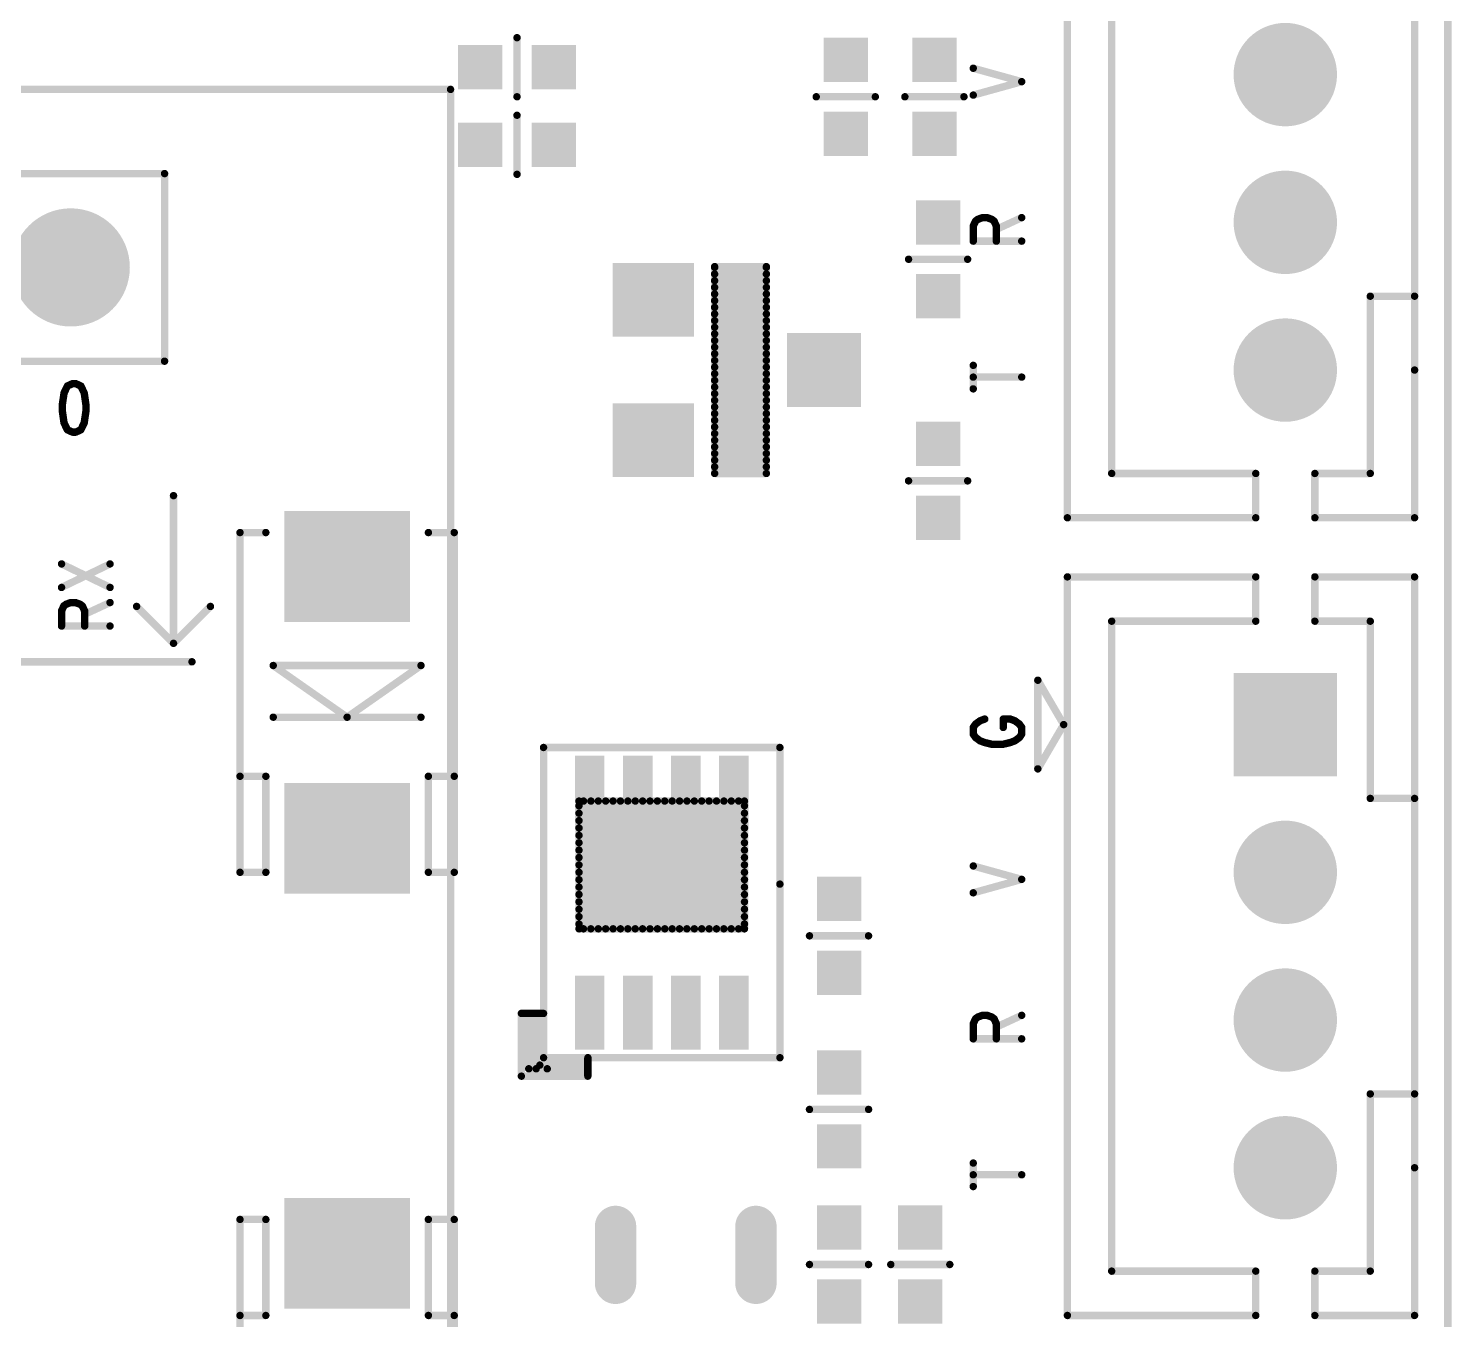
# Model space of a CAD drawing. Extents: x 97 to 206, y 100 to 175.
# Drawn here: x 185.79 to 205.05, y 145.84 to 163.33 of the extents above; entities that cross this region are included whole.
import ezdxf

# ---------------------------------------------------------------- set-up
doc = ezdxf.new("R2010")
doc.units = 0
doc.layers.get('0').update_dxf_attribs({"linetype": 'CONTINUOUS'})
doc.layers.add('MASK-TOP_PHO', color=10, linetype='CONTINUOUS')
doc.layers.add('SILK-TOP_PHO', color=9, linetype='CONTINUOUS')

# ---------------------------------------------------------------- blocks, each defined once
blk = doc.blocks.new('ROUND_1')
at = {"const_width": 0.050038}
blk.add_lwpolyline([(-0.025018, 0, 1), (0.025018, 0, 1)], format="xyb", close=True, dxfattribs=at)
blk = doc.blocks.new('ROUND_232')
at = {"const_width": 0.050038}
blk.add_lwpolyline([(-0.025018, 0, 1), (0.025018, 0, 1)], format="xyb", close=True, dxfattribs=at)
blk = doc.blocks.new('SQUARE_33')
blk.add_solid([(0.499998, 0.499998), (0.499998, -0.499998), (-0.499998, 0.499998), (-0.499998, -0.499998)])
blk = doc.blocks.new('ROUND_171')
at = {"const_width": 0.799972}
blk.add_lwpolyline([(-0.399986, 0, 1), (0.399986, 0, 1)], format="xyb", close=True, dxfattribs=at)
blk = doc.blocks.new('SQUARE_181')
blk.add_solid([(0.700024, 0.700024), (0.700024, -0.700024), (-0.700024, 0.700024), (-0.700024, -0.700024)])
blk = doc.blocks.new('ROUND_182')
at = {"const_width": 0.700024}
blk.add_lwpolyline([(-0.350012, 0, 1), (0.350012, 0, 1)], format="xyb", close=True, dxfattribs=at)
blk = doc.blocks.new('SQUARE_191')
blk.add_solid([(0.299974, 0.299974), (0.299974, -0.299974), (-0.299974, 0.299974), (-0.299974, -0.299974)])
blk = doc.blocks.new('SQUARE_173')
blk.add_solid([(0.200024, 0.200024), (0.200024, -0.200024), (-0.200024, 0.200024), (-0.200024, -0.200024)])
blk = doc.blocks.new('SQUARE_176')
blk.add_solid([(0.750062, 0.750062), (0.750062, -0.750062), (-0.750062, 0.750062), (-0.750062, -0.750062)])
blk = doc.blocks.new('ROUND_186')
at = {"const_width": 0.280034}
blk.add_lwpolyline([(-0.140018, 0, 1), (0.140018, 0, 1)], format="xyb", close=True, dxfattribs=at)

msp = doc.modelspace()

# ---------------------------------------------------------------- linework, layer by layer
at = {"layer": 'MASK-TOP_PHO'}
for points, const_width in [([(205.000098, 172.999908), (205.000098, 102.00005)], 0.100076), ([(194.295014, 159.649922), (194.194938, 159.649922)], 0.999996), ([(194.295014, 157.750002), (194.194938, 157.750002)], 0.999996), ([(189.999874, 156.040074), (190.200026, 156.040074)], 1.500124), ([(193.383916, 152.679908), (193.383916, 153.279856)], 0.400048), ([(194.033902, 152.679908), (194.033902, 153.279856)], 0.400048), ([(194.683888, 152.679908), (194.683888, 153.279856)], 0.400048), ([(195.333874, 152.679908), (195.333874, 153.279856)], 0.400048), ([(189.999874, 152.360122), (190.200026, 152.360122)], 1.500124), ([(193.238882, 152.86482), (193.238882, 151.134826)], 0.100076), ([(195.478908, 152.86482), (193.238882, 152.86482)], 0.100076), ([(193.238882, 152.80005), (195.478908, 152.80005)], 0.100076), ([(193.300096, 151.134826), (193.300096, 152.86482)], 0.100076), ([(193.399918, 151.134826), (193.399918, 152.86482)], 0.100076), ([(193.499994, 151.134826), (193.499994, 152.86482)], 0.100076), ([(193.60007, 151.134826), (193.60007, 152.86482)], 0.100076), ([(193.699892, 151.134826), (193.699892, 152.86482)], 0.100076), ([(193.799968, 151.134826), (193.799968, 152.86482)], 0.100076), ([(193.900044, 151.134826), (193.900044, 152.86482)], 0.100076), ([(194.00012, 151.134826), (194.00012, 152.86482)], 0.100076), ([(194.099942, 151.134826), (194.099942, 152.86482)], 0.100076), ([(194.200018, 151.134826), (194.200018, 152.86482)], 0.100076), ([(194.300094, 151.134826), (194.300094, 152.86482)], 0.100076), ([(194.399916, 151.134826), (194.399916, 152.86482)], 0.100076), ([(194.499992, 151.134826), (194.499992, 152.86482)], 0.100076), ([(194.600068, 151.134826), (194.600068, 152.86482)], 0.100076), ([(194.69989, 151.134826), (194.69989, 152.86482)], 0.100076), ([(194.799966, 151.134826), (194.799966, 152.86482)], 0.100076), ([(194.900042, 151.134826), (194.900042, 152.86482)], 0.100076), ([(195.000118, 151.134826), (195.000118, 152.86482)], 0.100076), ([(195.09994, 151.134826), (195.09994, 152.86482)], 0.100076), ([(195.200016, 151.134826), (195.200016, 152.86482)], 0.100076), ([(195.300092, 151.134826), (195.300092, 152.86482)], 0.100076), ([(195.399914, 151.134826), (195.399914, 152.86482)], 0.100076), ([(195.478908, 151.134826), (195.478908, 152.86482)], 0.100076), ([(193.238882, 152.699974), (195.478908, 152.699974)], 0.100076), ([(193.238882, 152.599898), (195.478908, 152.599898)], 0.100076), ([(193.238882, 152.500076), (195.478908, 152.500076)], 0.100076), ([(193.238882, 152.4), (195.478908, 152.4)], 0.100076), ([(193.238882, 152.299924), (195.478908, 152.299924)], 0.100076), ([(193.238882, 152.200102), (195.478908, 152.200102)], 0.100076), ([(193.238882, 152.100026), (195.478908, 152.100026)], 0.100076), ([(193.238882, 151.99995), (195.478908, 151.99995)], 0.100076), ([(193.238882, 151.899874), (195.478908, 151.899874)], 0.100076), ([(193.238882, 151.800052), (195.478908, 151.800052)], 0.100076), ([(193.238882, 151.699976), (195.478908, 151.699976)], 0.100076), ([(193.238882, 151.5999), (195.478908, 151.5999)], 0.100076), ([(193.238882, 151.500078), (195.478908, 151.500078)], 0.100076), ([(193.238882, 151.400002), (195.478908, 151.400002)], 0.100076), ([(193.238882, 151.299926), (195.478908, 151.299926)], 0.100076), ([(193.238882, 151.200104), (195.478908, 151.200104)], 0.100076), ([(193.238882, 151.134826), (195.478908, 151.134826)], 0.100076), ([(193.383916, 149.69998), (193.383916, 150.299928)], 0.400048), ([(194.033902, 149.69998), (194.033902, 150.299928)], 0.400048), ([(194.683888, 149.69998), (194.683888, 150.299928)], 0.400048), ([(195.333874, 149.69998), (195.333874, 150.299928)], 0.400048), ([(190.200026, 146.740118), (189.999874, 146.740118)], 1.500124), ([(193.733674, 146.335496), (193.733674, 147.105624)], 0.56007), ([(195.633848, 146.335496), (195.633848, 147.105624)], 0.56007)]:
    msp.add_lwpolyline(points, dxfattribs=dict(at, const_width=const_width))
at = {"layer": 'SILK-TOP_PHO', "const_width": 0.100076}
for points in [[(205.000098, 172.999908), (205.000098, 102.00005)], [(199.849994, 156.699966), (199.849994, 166.699946)], [(204.55001, 158.699962), (204.55001, 166.699946)], [(200.449942, 166.099998), (200.449942, 157.299914)], [(192.39992, 163.20008), (192.39992, 162.39998)], [(198.575676, 162.786314), (199.231758, 162.60445)], [(198.575676, 162.422586), (199.231758, 162.60445)], [(140.24991, 162.500056), (191.499998, 162.500056)], [(191.499998, 162.500056), (191.499998, 114.249962)], [(196.44995, 162.39998), (197.25005, 162.39998)], [(198.449946, 162.39998), (197.6501, 162.39998)], [(192.39992, 162.150044), (192.39992, 161.349944)], [(171.118784, 161.35985), (187.628784, 161.35985)], [(187.628784, 161.35985), (187.628784, 158.81985)], [(198.575676, 160.64992), (198.606918, 160.718246)], [(198.575676, 160.44545), (198.575676, 160.64992)], [(198.606918, 160.718246), (198.63816, 160.740852)], [(198.63816, 160.740852), (198.700644, 160.763712)], [(198.700644, 160.763712), (198.763128, 160.763712)], [(198.763128, 160.763712), (198.825612, 160.740852)], [(198.825612, 160.740852), (198.856854, 160.718246)], [(198.856854, 160.718246), (198.888096, 160.64992)], [(198.888096, 160.604454), (199.231758, 160.763712)], [(198.888096, 160.64992), (198.888096, 160.44545)], [(198.575676, 160.44545), (199.231758, 160.44545)], [(195.075048, 157.299914), (195.075048, 160.10001)], [(195.075048, 160.10001), (195.775072, 160.10001)], [(195.075048, 160.089596), (195.775072, 160.089596)], [(195.775072, 160.10001), (195.775072, 157.299914)], [(197.699884, 160.200086), (198.499984, 160.200086)], [(195.075048, 159.99968), (195.775072, 159.99968)], [(195.075048, 159.909764), (195.775072, 159.909764)], [(195.075048, 159.819594), (195.775072, 159.819594)], [(195.075048, 159.729678), (195.775072, 159.729678)], [(204.55001, 159.69996), (203.950062, 159.69996)], [(203.950062, 159.69996), (203.950062, 157.299914)], [(195.075048, 159.639762), (195.775072, 159.639762)], [(195.075048, 159.549592), (195.775072, 159.549592)], [(195.075048, 159.459676), (195.775072, 159.459676)], [(195.075048, 159.36976), (195.775072, 159.36976)], [(195.075048, 159.27959), (195.775072, 159.27959)], [(195.075048, 159.189674), (195.775072, 159.189674)], [(195.075048, 159.099758), (195.775072, 159.099758)], [(195.075048, 159.009588), (195.775072, 159.009588)], [(195.075048, 158.919672), (195.775072, 158.919672)], [(187.628784, 158.81985), (167.308784, 158.81985)], [(195.075048, 158.829756), (195.775072, 158.829756)], [(195.075048, 158.739586), (195.775072, 158.739586)], [(198.575676, 158.445454), (198.575676, 158.763716)], [(204.55001, 156.699966), (204.55001, 158.699962)], [(186.381898, 158.515558), (186.313572, 158.484316)], [(186.427364, 158.515558), (186.381898, 158.515558)], [(186.495436, 158.484316), (186.427364, 158.515558)], [(195.075048, 158.64967), (195.775072, 158.64967)], [(195.075048, 158.559754), (195.775072, 158.559754)], [(198.575676, 158.604458), (199.231758, 158.604458)], [(186.268106, 158.39059), (186.2455, 158.23438)], [(186.313572, 158.484316), (186.268106, 158.39059)], [(186.540902, 158.39059), (186.495436, 158.484316)], [(186.563762, 158.23438), (186.540902, 158.39059)], [(195.075048, 158.469584), (195.775072, 158.469584)], [(195.075048, 158.379668), (195.775072, 158.379668)], [(186.2455, 158.23438), (186.2455, 158.140654)], [(186.2455, 158.140654), (186.268106, 157.984444)], [(186.540902, 157.984444), (186.563762, 158.140654)], [(186.563762, 158.140654), (186.563762, 158.23438)], [(195.075048, 158.289752), (195.775072, 158.289752)], [(195.075048, 158.199582), (195.775072, 158.199582)], [(195.075048, 158.109666), (195.775072, 158.109666)], [(186.268106, 157.984444), (186.313572, 157.890718)], [(186.495436, 157.890718), (186.540902, 157.984444)], [(195.075048, 158.01975), (195.775072, 158.01975)], [(195.075048, 157.92958), (195.775072, 157.92958)], [(186.313572, 157.890718), (186.381898, 157.859476)], [(186.381898, 157.859476), (186.427364, 157.859476)], [(186.427364, 157.859476), (186.495436, 157.890718)], [(195.075048, 157.839664), (195.775072, 157.839664)], [(195.075048, 157.749748), (195.775072, 157.749748)], [(195.075048, 157.659578), (195.775072, 157.659578)], [(195.075048, 157.569662), (195.775072, 157.569662)], [(195.075048, 157.479746), (195.775072, 157.479746)], [(195.075048, 157.389576), (195.775072, 157.389576)], [(195.775072, 157.299914), (195.075048, 157.299914)], [(198.499984, 157.200092), (197.699884, 157.200092)], [(200.449942, 157.299914), (202.3999, 157.299914)], [(202.3999, 157.299914), (202.3999, 156.699966)], [(203.950062, 157.299914), (203.2, 157.299914)], [(203.2, 157.299914), (203.2, 156.699966)], [(187.749942, 156.99994), (187.749942, 154.999944)], [(202.3999, 156.699966), (199.849994, 156.699966)], [(203.2, 156.699966), (204.55001, 156.699966)], [(188.650118, 151.899874), (188.650118, 156.500068)], [(188.650118, 156.500068), (188.999876, 156.500068)], [(191.550036, 156.500068), (191.200024, 156.500068)], [(191.550036, 151.899874), (191.550036, 156.500068)], [(186.234324, 155.756864), (186.89066, 156.075126)], [(186.234324, 156.075126), (186.89066, 155.756864)], [(199.849994, 145.899886), (199.849994, 155.90012)], [(199.849994, 155.90012), (202.3999, 155.90012)], [(202.3999, 155.90012), (202.3999, 155.299918)], [(204.55001, 155.90012), (203.2, 155.90012)], [(203.2, 155.90012), (203.2, 155.299918)], [(204.55001, 147.899882), (204.55001, 155.90012)], [(186.234324, 155.438602), (186.265566, 155.506928)], [(186.234324, 155.234132), (186.234324, 155.438602)], [(186.265566, 155.506928), (186.296808, 155.529534)], [(186.296808, 155.529534), (186.359292, 155.552394)], [(186.359292, 155.552394), (186.421776, 155.552394)], [(186.421776, 155.552394), (186.48426, 155.529534)], [(186.48426, 155.529534), (186.515502, 155.506928)], [(186.515502, 155.506928), (186.546998, 155.438602)], [(186.546998, 155.393136), (186.89066, 155.552394)], [(186.546998, 155.438602), (186.546998, 155.234132)], [(187.749942, 154.999944), (187.25007, 155.50007)], [(188.250068, 155.50007), (187.749942, 154.999944)], [(186.234324, 155.234132), (186.89066, 155.234132)], [(202.3999, 155.299918), (200.449942, 155.299918)], [(200.449942, 155.299918), (200.449942, 146.500088)], [(203.2, 155.299918), (203.950062, 155.299918)], [(203.950062, 155.299918), (203.950062, 152.900126)], [(170.250104, 154.750008), (187.999878, 154.750008)], [(191.099948, 154.69997), (189.099952, 154.69997)], [(189.099952, 154.69997), (190.09995, 153.999946)], [(190.09995, 153.999946), (191.099948, 154.69997)], [(199.799956, 153.900124), (199.449944, 154.500072)], [(199.449944, 154.500072), (199.449944, 153.299922)], [(191.099948, 153.999946), (189.099952, 153.999946)], [(198.606918, 153.906728), (198.575676, 153.861262)], [(198.669402, 153.952194), (198.606918, 153.906728)], [(198.731886, 153.975054), (198.669402, 153.952194)], [(199.075548, 153.975054), (198.981822, 153.975054)], [(198.981822, 153.861262), (198.981822, 153.975054)], [(199.138032, 153.952194), (199.075548, 153.975054)], [(199.200516, 153.906728), (199.138032, 153.952194)], [(199.231758, 153.861262), (199.200516, 153.906728)], [(199.449944, 153.299922), (199.799956, 153.900124)], [(198.575676, 153.861262), (198.575676, 153.77033)], [(198.575676, 153.77033), (198.606918, 153.724864)], [(198.606918, 153.724864), (198.669402, 153.679398)], [(198.669402, 153.679398), (198.731886, 153.656792)], [(199.075548, 153.656792), (199.138032, 153.679398)], [(199.138032, 153.679398), (199.200516, 153.724864)], [(199.200516, 153.724864), (199.231758, 153.77033)], [(199.231758, 153.77033), (199.231758, 153.861262)], [(192.758822, 149.389846), (192.758822, 153.58999)], [(192.758822, 153.58999), (195.958714, 153.58999)], [(195.958714, 153.58999), (195.958714, 151.739854)], [(198.731886, 153.656792), (198.825612, 153.633932)], [(198.825612, 153.633932), (198.981822, 153.633932)], [(198.981822, 153.633932), (199.075548, 153.656792)], [(188.999876, 153.2001), (188.650118, 153.2001)], [(188.999876, 151.899874), (188.999876, 153.2001)], [(191.550036, 153.2001), (191.200024, 153.2001)], [(191.200024, 153.2001), (191.200024, 151.899874)], [(203.950062, 152.900126), (204.55001, 152.900126)], [(198.575676, 151.98598), (199.231758, 151.804116)], [(188.999876, 151.899874), (188.650118, 151.899874)], [(191.200024, 151.899874), (191.550036, 151.899874)], [(198.575676, 151.622252), (199.231758, 151.804116)], [(195.958714, 151.739854), (195.958714, 149.389846)], [(197.158864, 151.03983), (196.358764, 151.03983)], [(192.558924, 149.989794), (192.458848, 149.989794)], [(192.458848, 149.989794), (192.458848, 149.13991)], [(192.708784, 149.989794), (192.558924, 149.989794)], [(192.558924, 149.989794), (192.558924, 149.239986)], [(192.758822, 149.989794), (192.658746, 149.989794)], [(192.658746, 149.989794), (192.658746, 149.239986)], [(198.575676, 149.84984), (198.606918, 149.918166)], [(198.575676, 149.64537), (198.575676, 149.84984)], [(198.606918, 149.918166), (198.63816, 149.940772)], [(198.63816, 149.940772), (198.700644, 149.963632)], [(198.700644, 149.963632), (198.763128, 149.963632)], [(198.763128, 149.963632), (198.825612, 149.940772)], [(198.825612, 149.940772), (198.856854, 149.918166)], [(198.856854, 149.918166), (198.888096, 149.84984)], [(198.888096, 149.804628), (199.231758, 149.963632)], [(198.888096, 149.84984), (198.888096, 149.64537)], [(198.575676, 149.64537), (199.231758, 149.64537)], [(193.35877, 149.28977), (192.708784, 149.28977)], [(195.958714, 149.389846), (192.758822, 149.389846)], [(193.35877, 149.239986), (193.35877, 149.389846)], [(193.35877, 149.13991), (193.35877, 149.339808)], [(192.458848, 149.13991), (193.35877, 149.13991)], [(192.558924, 149.239986), (192.80886, 149.239986)], [(192.658746, 149.239986), (193.35877, 149.239986)], [(204.55001, 148.89988), (203.950062, 148.89988)], [(203.950062, 148.89988), (203.950062, 146.500088)], [(197.158864, 148.689822), (196.358764, 148.689822)], [(198.575676, 147.645374), (198.575676, 147.963636)], [(204.55001, 145.899886), (204.55001, 147.899882)], [(198.575676, 147.804632), (199.231758, 147.804632)], [(188.999876, 147.200112), (188.650118, 147.200112)], [(188.650118, 147.200112), (188.650118, 142.599918)], [(188.999876, 145.899886), (188.999876, 147.200112)], [(191.200024, 147.200112), (191.200024, 145.899886)], [(191.200024, 147.200112), (191.550036, 147.200112)], [(191.550036, 147.200112), (191.550036, 142.599918)], [(196.358764, 146.590004), (197.158864, 146.590004)], [(197.458838, 146.590004), (198.258684, 146.590004)], [(200.449942, 146.500088), (202.3999, 146.500088)], [(202.3999, 146.500088), (202.3999, 145.899886)], [(203.950062, 146.500088), (203.2, 146.500088)], [(203.2, 146.500088), (203.2, 145.899886)], [(188.650118, 145.899886), (188.999876, 145.899886)], [(191.200024, 145.899886), (191.550036, 145.899886)], [(202.3999, 145.899886), (199.849994, 145.899886)], [(203.2, 145.899886), (204.55001, 145.899886)]]:
    msp.add_lwpolyline(points, dxfattribs=at)

# ---------------------------------------------------------------- block references
at = {"layer": 'MASK-TOP_PHO'}
for name, p in [('ROUND_182', (202.79995, 162.699954)), ('SQUARE_191', (196.85, 162.900106)), ('SQUARE_191', (198.049896, 162.900106)), ('SQUARE_191', (191.900048, 162.80003)), ('SQUARE_191', (192.900046, 162.80003)), ('SQUARE_191', (191.900048, 161.749994)), ('SQUARE_191', (192.900046, 161.749994)), ('SQUARE_191', (196.85, 161.900108)), ('SQUARE_191', (198.049896, 161.900108)), ('ROUND_182', (202.79995, 160.699958)), ('ROUND_171', (186.358784, 160.08985)), ('SQUARE_191', (198.099934, 160.699958)), ('SQUARE_33', (194.194938, 159.649922)), ('SQUARE_33', (194.295014, 159.649922)), ('SQUARE_191', (198.099934, 159.69996)), ('ROUND_182', (202.79995, 158.699962)), ('SQUARE_33', (196.555106, 158.699962)), ('SQUARE_33', (194.194938, 157.750002)), ('SQUARE_33', (194.295014, 157.750002)), ('SQUARE_191', (198.099934, 157.699964)), ('SQUARE_191', (198.099934, 156.699966)), ('SQUARE_176', (189.999874, 156.040074)), ('SQUARE_176', (190.200026, 156.040074)), ('SQUARE_181', (202.79995, 153.900124)), ('SQUARE_173', (193.383916, 153.279856)), ('SQUARE_173', (194.033902, 153.279856)), ('SQUARE_173', (194.683888, 153.279856)), ('SQUARE_173', (195.333874, 153.279856)), ('SQUARE_176', (189.999874, 152.360122)), ('SQUARE_176', (190.200026, 152.360122)), ('SQUARE_173', (193.383916, 152.679908)), ('ROUND_1', (193.238882, 152.86482)), ('ROUND_1', (193.238882, 152.86482)), ('ROUND_1', (193.238882, 152.80005)), ('ROUND_1', (193.300096, 152.86482)), ('ROUND_1', (193.399918, 152.86482)), ('ROUND_1', (193.499994, 152.86482)), ('ROUND_1', (193.60007, 152.86482)), ('ROUND_1', (193.699892, 152.86482)), ('ROUND_1', (193.799968, 152.86482)), ('SQUARE_173', (194.033902, 152.679908)), ('ROUND_1', (193.900044, 152.86482)), ('ROUND_1', (194.00012, 152.86482)), ('ROUND_1', (194.099942, 152.86482)), ('ROUND_1', (194.200018, 152.86482)), ('ROUND_1', (194.300094, 152.86482)), ('ROUND_1', (194.399916, 152.86482)), ('ROUND_1', (194.499992, 152.86482)), ('SQUARE_173', (194.683888, 152.679908)), ('ROUND_1', (194.600068, 152.86482)), ('ROUND_1', (194.69989, 152.86482)), ('ROUND_1', (194.799966, 152.86482)), ('ROUND_1', (194.900042, 152.86482)), ('ROUND_1', (195.000118, 152.86482)), ('ROUND_1', (195.09994, 152.86482)), ('SQUARE_173', (195.333874, 152.679908)), ('ROUND_1', (195.200016, 152.86482)), ('ROUND_1', (195.300092, 152.86482)), ('ROUND_1', (195.399914, 152.86482)), ('ROUND_1', (195.478908, 152.86482)), ('ROUND_1', (195.478908, 152.80005)), ('ROUND_1', (193.238882, 152.699974)), ('ROUND_1', (193.238882, 152.599898)), ('ROUND_1', (195.478908, 152.699974)), ('ROUND_1', (195.478908, 152.599898)), ('ROUND_182', (202.79995, 151.899874)), ('ROUND_1', (193.238882, 152.500076)), ('ROUND_1', (193.238882, 152.4)), ('ROUND_1', (195.478908, 152.500076)), ('ROUND_1', (195.478908, 152.4)), ('ROUND_1', (193.238882, 152.299924)), ('ROUND_1', (193.238882, 152.200102)), ('ROUND_1', (195.478908, 152.299924)), ('ROUND_1', (195.478908, 152.200102)), ('ROUND_1', (193.238882, 152.100026)), ('ROUND_1', (193.238882, 151.99995)), ('ROUND_1', (195.478908, 152.100026)), ('ROUND_1', (195.478908, 151.99995)), ('ROUND_1', (193.238882, 151.899874)), ('ROUND_1', (193.238882, 151.800052)), ('ROUND_1', (195.478908, 151.899874)), ('ROUND_1', (195.478908, 151.800052)), ('SQUARE_191', (196.758814, 151.539956)), ('ROUND_1', (193.238882, 151.699976)), ('ROUND_1', (193.238882, 151.5999)), ('ROUND_1', (195.478908, 151.699976)), ('ROUND_1', (195.478908, 151.5999)), ('ROUND_1', (193.238882, 151.500078)), ('ROUND_1', (193.238882, 151.400002)), ('ROUND_1', (195.478908, 151.500078)), ('ROUND_1', (195.478908, 151.400002)), ('ROUND_1', (193.238882, 151.299926)), ('ROUND_1', (193.238882, 151.200104)), ('ROUND_1', (195.478908, 151.299926)), ('ROUND_1', (195.478908, 151.200104)), ('ROUND_1', (193.238882, 151.134826)), ('ROUND_1', (193.300096, 151.134826)), ('ROUND_1', (193.399918, 151.134826)), ('ROUND_1', (193.499994, 151.134826)), ('ROUND_1', (193.60007, 151.134826)), ('ROUND_1', (193.699892, 151.134826)), ('ROUND_1', (193.799968, 151.134826)), ('ROUND_1', (193.900044, 151.134826)), ('ROUND_1', (194.00012, 151.134826)), ('ROUND_1', (194.099942, 151.134826)), ('ROUND_1', (194.200018, 151.134826)), ('ROUND_1', (194.300094, 151.134826)), ('ROUND_1', (194.399916, 151.134826)), ('ROUND_1', (194.499992, 151.134826)), ('ROUND_1', (194.600068, 151.134826)), ('ROUND_1', (194.69989, 151.134826)), ('ROUND_1', (194.799966, 151.134826)), ('ROUND_1', (194.900042, 151.134826)), ('ROUND_1', (195.000118, 151.134826)), ('ROUND_1', (195.09994, 151.134826)), ('ROUND_1', (195.200016, 151.134826)), ('ROUND_1', (195.300092, 151.134826)), ('ROUND_1', (195.399914, 151.134826)), ('ROUND_1', (195.478908, 151.134826)), ('SQUARE_191', (196.758814, 150.539958)), ('SQUARE_173', (193.383916, 150.299928)), ('SQUARE_173', (194.033902, 150.299928)), ('SQUARE_173', (194.683888, 150.299928)), ('SQUARE_173', (195.333874, 150.299928)), ('ROUND_182', (202.79995, 149.899878)), ('SQUARE_173', (193.383916, 149.69998)), ('SQUARE_173', (194.033902, 149.69998)), ('SQUARE_173', (194.683888, 149.69998)), ('SQUARE_173', (195.333874, 149.69998)), ('SQUARE_191', (196.758814, 149.189948)), ('ROUND_182', (202.79995, 147.899882)), ('SQUARE_191', (196.758814, 148.18995)), ('SQUARE_176', (189.999874, 146.740118)), ('SQUARE_176', (190.200026, 146.740118)), ('ROUND_186', (193.733674, 147.105624)), ('ROUND_186', (195.633848, 147.105624)), ('SQUARE_191', (196.758814, 147.089876)), ('SQUARE_191', (197.858888, 147.089876)), ('ROUND_186', (193.733674, 146.335496)), ('ROUND_186', (195.633848, 146.335496)), ('SQUARE_191', (196.758814, 146.089878)), ('SQUARE_191', (197.858888, 146.089878))]:
    msp.add_blockref(name, p, dxfattribs=at)
at = {"layer": 'SILK-TOP_PHO'}
for name, p in [('ROUND_1', (192.39992, 163.20008)), ('ROUND_232', (198.575676, 162.786314)), ('ROUND_232', (199.231758, 162.60445)), ('ROUND_232', (199.231758, 162.60445)), ('ROUND_1', (191.499998, 162.500056)), ('ROUND_1', (192.39992, 162.39998)), ('ROUND_1', (196.44995, 162.39998)), ('ROUND_1', (197.25005, 162.39998)), ('ROUND_1', (197.6501, 162.39998)), ('ROUND_1', (198.449946, 162.39998)), ('ROUND_232', (198.575676, 162.422586)), ('ROUND_1', (192.39992, 162.150044)), ('ROUND_1', (187.628784, 161.35985)), ('ROUND_1', (192.39992, 161.349944)), ('ROUND_232', (198.575676, 160.64992)), ('ROUND_232', (198.606918, 160.718246)), ('ROUND_232', (198.63816, 160.740852)), ('ROUND_232', (198.700644, 160.763712)), ('ROUND_232', (198.763128, 160.763712)), ('ROUND_232', (198.825612, 160.740852)), ('ROUND_232', (198.856854, 160.718246)), ('ROUND_232', (198.888096, 160.64992)), ('ROUND_232', (199.231758, 160.763712)), ('ROUND_232', (198.575676, 160.44545)), ('ROUND_232', (198.575676, 160.44545)), ('ROUND_232', (198.888096, 160.604454)), ('ROUND_232', (198.888096, 160.44545)), ('ROUND_232', (199.231758, 160.44545)), ('ROUND_1', (195.075048, 160.10001)), ('ROUND_1', (195.075048, 160.089596)), ('ROUND_1', (195.775072, 160.10001)), ('ROUND_1', (195.775072, 160.089596)), ('ROUND_1', (197.699884, 160.200086)), ('ROUND_1', (198.499984, 160.200086)), ('ROUND_1', (195.075048, 159.99968)), ('ROUND_1', (195.075048, 159.909764)), ('ROUND_1', (195.775072, 159.99968)), ('ROUND_1', (195.775072, 159.909764)), ('ROUND_1', (195.075048, 159.819594)), ('ROUND_1', (195.075048, 159.729678)), ('ROUND_1', (195.775072, 159.819594)), ('ROUND_1', (195.775072, 159.729678)), ('ROUND_1', (203.950062, 159.69996)), ('ROUND_1', (204.55001, 159.69996)), ('ROUND_1', (195.075048, 159.639762)), ('ROUND_1', (195.075048, 159.549592)), ('ROUND_1', (195.075048, 159.459676)), ('ROUND_1', (195.775072, 159.639762)), ('ROUND_1', (195.775072, 159.549592)), ('ROUND_1', (195.775072, 159.459676)), ('ROUND_1', (195.075048, 159.36976)), ('ROUND_1', (195.075048, 159.27959)), ('ROUND_1', (195.775072, 159.36976)), ('ROUND_1', (195.775072, 159.27959)), ('ROUND_1', (195.075048, 159.189674)), ('ROUND_1', (195.075048, 159.099758)), ('ROUND_1', (195.775072, 159.189674)), ('ROUND_1', (195.775072, 159.099758)), ('ROUND_1', (195.075048, 159.009588)), ('ROUND_1', (195.075048, 158.919672)), ('ROUND_1', (195.775072, 159.009588)), ('ROUND_1', (195.775072, 158.919672)), ('ROUND_1', (187.628784, 158.81985)), ('ROUND_1', (195.075048, 158.829756)), ('ROUND_1', (195.075048, 158.739586)), ('ROUND_1', (195.775072, 158.829756)), ('ROUND_1', (195.775072, 158.739586)), ('ROUND_232', (198.575676, 158.763716)), ('ROUND_1', (204.55001, 158.699962)), ('ROUND_1', (186.381898, 158.515558)), ('ROUND_1', (186.381898, 158.515558)), ('ROUND_1', (186.427364, 158.515558)), ('ROUND_1', (195.075048, 158.64967)), ('ROUND_1', (195.075048, 158.559754)), ('ROUND_1', (195.775072, 158.64967)), ('ROUND_1', (195.775072, 158.559754)), ('ROUND_232', (198.575676, 158.604458)), ('ROUND_232', (199.231758, 158.604458)), ('ROUND_1', (186.268106, 158.39059)), ('ROUND_1', (186.313572, 158.484316)), ('ROUND_1', (186.495436, 158.484316)), ('ROUND_1', (186.540902, 158.39059)), ('ROUND_1', (195.075048, 158.469584)), ('ROUND_1', (195.075048, 158.379668)), ('ROUND_1', (195.775072, 158.469584)), ('ROUND_1', (195.775072, 158.379668)), ('ROUND_232', (198.575676, 158.445454)), ('ROUND_1', (186.2455, 158.23438)), ('ROUND_1', (186.2455, 158.140654)), ('ROUND_1', (186.563762, 158.23438)), ('ROUND_1', (186.563762, 158.140654)), ('ROUND_1', (195.075048, 158.289752)), ('ROUND_1', (195.075048, 158.199582)), ('ROUND_1', (195.075048, 158.109666)), ('ROUND_1', (195.775072, 158.289752)), ('ROUND_1', (195.775072, 158.199582)), ('ROUND_1', (195.775072, 158.109666)), ('ROUND_1', (186.268106, 157.984444)), ('ROUND_1', (186.540902, 157.984444)), ('ROUND_1', (195.075048, 158.01975)), ('ROUND_1', (195.075048, 157.92958)), ('ROUND_1', (195.775072, 158.01975)), ('ROUND_1', (195.775072, 157.92958)), ('ROUND_1', (186.313572, 157.890718)), ('ROUND_1', (186.381898, 157.859476)), ('ROUND_1', (186.427364, 157.859476)), ('ROUND_1', (186.495436, 157.890718)), ('ROUND_1', (195.075048, 157.839664)), ('ROUND_1', (195.075048, 157.749748)), ('ROUND_1', (195.775072, 157.839664)), ('ROUND_1', (195.775072, 157.749748)), ('ROUND_1', (195.075048, 157.659578)), ('ROUND_1', (195.075048, 157.569662)), ('ROUND_1', (195.775072, 157.659578)), ('ROUND_1', (195.775072, 157.569662)), ('ROUND_1', (195.075048, 157.479746)), ('ROUND_1', (195.075048, 157.389576)), ('ROUND_1', (195.775072, 157.479746)), ('ROUND_1', (195.775072, 157.389576)), ('ROUND_1', (195.075048, 157.299914)), ('ROUND_1', (195.075048, 157.299914)), ('ROUND_1', (195.775072, 157.299914)), ('ROUND_1', (197.699884, 157.200092)), ('ROUND_1', (198.499984, 157.200092)), ('ROUND_1', (200.449942, 157.299914)), ('ROUND_1', (202.3999, 157.299914)), ('ROUND_1', (202.3999, 157.299914)), ('ROUND_1', (203.2, 157.299914)), ('ROUND_1', (203.950062, 157.299914)), ('ROUND_1', (187.749942, 156.99994)), ('ROUND_1', (199.849994, 156.699966)), ('ROUND_1', (202.3999, 156.699966)), ('ROUND_1', (203.2, 156.699966)), ('ROUND_1', (204.55001, 156.699966)), ('ROUND_1', (188.650118, 156.500068)), ('ROUND_1', (188.999876, 156.500068)), ('ROUND_1', (191.200024, 156.500068)), ('ROUND_1', (191.550036, 156.500068)), ('ROUND_1', (186.234324, 156.075126)), ('ROUND_1', (186.89066, 156.075126)), ('ROUND_1', (199.849994, 155.90012)), ('ROUND_1', (202.3999, 155.90012)), ('ROUND_1', (203.2, 155.90012)), ('ROUND_1', (204.55001, 155.90012)), ('ROUND_1', (186.234324, 155.756864)), ('ROUND_1', (186.89066, 155.756864)), ('ROUND_1', (186.234324, 155.438602)), ('ROUND_1', (186.265566, 155.506928)), ('ROUND_1', (186.296808, 155.529534)), ('ROUND_1', (186.359292, 155.552394)), ('ROUND_1', (186.421776, 155.552394)), ('ROUND_1', (186.48426, 155.529534)), ('ROUND_1', (186.515502, 155.506928)), ('ROUND_1', (186.546998, 155.438602)), ('ROUND_1', (186.89066, 155.552394)), ('ROUND_1', (187.25007, 155.50007)), ('ROUND_1', (188.250068, 155.50007)), ('ROUND_1', (186.234324, 155.234132)), ('ROUND_1', (186.234324, 155.234132)), ('ROUND_1', (186.546998, 155.393136)), ('ROUND_1', (186.546998, 155.234132)), ('ROUND_1', (186.89066, 155.234132)), ('ROUND_1', (200.449942, 155.299918)), ('ROUND_1', (202.3999, 155.299918)), ('ROUND_1', (203.2, 155.299918)), ('ROUND_1', (203.950062, 155.299918)), ('ROUND_1', (187.749942, 154.999944)), ('ROUND_1', (187.749942, 154.999944)), ('ROUND_1', (187.999878, 154.750008)), ('ROUND_1', (189.099952, 154.69997)), ('ROUND_1', (191.099948, 154.69997)), ('ROUND_1', (199.449944, 154.500072)), ('ROUND_1', (189.099952, 153.999946)), ('ROUND_1', (190.09995, 153.999946)), ('ROUND_1', (190.09995, 153.999946)), ('ROUND_1', (191.099948, 153.999946)), ('ROUND_232', (198.606918, 153.906728)), ('ROUND_232', (198.669402, 153.952194)), ('ROUND_232', (198.731886, 153.975054)), ('ROUND_232', (198.981822, 153.975054)), ('ROUND_232', (198.981822, 153.975054)), ('ROUND_232', (199.075548, 153.975054)), ('ROUND_232', (199.138032, 153.952194)), ('ROUND_232', (199.200516, 153.906728)), ('ROUND_1', (199.799956, 153.900124)), ('ROUND_1', (199.799956, 153.900124)), ('ROUND_232', (198.575676, 153.861262)), ('ROUND_232', (198.575676, 153.77033)), ('ROUND_232', (198.606918, 153.724864)), ('ROUND_232', (198.669402, 153.679398)), ('ROUND_232', (198.981822, 153.861262)), ('ROUND_232', (199.138032, 153.679398)), ('ROUND_232', (199.200516, 153.724864)), ('ROUND_232', (199.231758, 153.861262)), ('ROUND_232', (199.231758, 153.77033)), ('ROUND_1', (192.758822, 153.58999)), ('ROUND_1', (195.958714, 153.58999)), ('ROUND_232', (198.731886, 153.656792)), ('ROUND_232', (198.825612, 153.633932)), ('ROUND_232', (198.981822, 153.633932)), ('ROUND_232', (199.075548, 153.656792)), ('ROUND_1', (199.449944, 153.299922)), ('ROUND_1', (188.650118, 153.2001)), ('ROUND_1', (188.999876, 153.2001)), ('ROUND_1', (191.200024, 153.2001)), ('ROUND_1', (191.550036, 153.2001)), ('ROUND_1', (203.950062, 152.900126)), ('ROUND_1', (204.55001, 152.900126)), ('ROUND_232', (198.575676, 151.98598)), ('ROUND_1', (188.650118, 151.899874)), ('ROUND_1', (188.999876, 151.899874)), ('ROUND_1', (188.999876, 151.899874)), ('ROUND_1', (191.200024, 151.899874)), ('ROUND_1', (191.200024, 151.899874)), ('ROUND_1', (191.550036, 151.899874)), ('ROUND_232', (199.231758, 151.804116)), ('ROUND_232', (199.231758, 151.804116)), ('ROUND_1', (195.958714, 151.739854)), ('ROUND_1', (195.958714, 151.739854)), ('ROUND_232', (198.575676, 151.622252)), ('ROUND_1', (196.358764, 151.03983)), ('ROUND_1', (197.158864, 151.03983)), ('ROUND_1', (192.458848, 149.989794)), ('ROUND_1', (192.558924, 149.989794)), ('ROUND_1', (192.558924, 149.989794)), ('ROUND_1', (192.658746, 149.989794)), ('ROUND_1', (192.708784, 149.989794)), ('ROUND_1', (192.758822, 149.989794)), ('ROUND_232', (198.575676, 149.84984)), ('ROUND_232', (198.606918, 149.918166)), ('ROUND_232', (198.63816, 149.940772)), ('ROUND_232', (198.700644, 149.963632)), ('ROUND_232', (198.763128, 149.963632)), ('ROUND_232', (198.825612, 149.940772)), ('ROUND_232', (198.856854, 149.918166)), ('ROUND_232', (198.888096, 149.84984)), ('ROUND_232', (199.231758, 149.963632)), ('ROUND_232', (198.575676, 149.64537)), ('ROUND_232', (198.575676, 149.64537)), ('ROUND_232', (198.888096, 149.804628)), ('ROUND_232', (198.888096, 149.64537)), ('ROUND_232', (199.231758, 149.64537)), ('ROUND_1', (192.708784, 149.28977)), ('ROUND_1', (192.758822, 149.389846)), ('ROUND_1', (193.35877, 149.389846)), ('ROUND_1', (193.35877, 149.339808)), ('ROUND_1', (193.35877, 149.28977)), ('ROUND_1', (195.958714, 149.389846)), ('ROUND_1', (192.458848, 149.13991)), ('ROUND_1', (192.558924, 149.239986)), ('ROUND_1', (192.658746, 149.239986)), ('ROUND_1', (192.80886, 149.239986)), ('ROUND_1', (193.35877, 149.239986)), ('ROUND_1', (193.35877, 149.13991)), ('ROUND_1', (203.950062, 148.89988)), ('ROUND_1', (204.55001, 148.89988)), ('ROUND_1', (196.358764, 148.689822)), ('ROUND_1', (197.158864, 148.689822)), ('ROUND_232', (198.575676, 147.963636)), ('ROUND_1', (204.55001, 147.899882)), ('ROUND_232', (198.575676, 147.804632)), ('ROUND_232', (199.231758, 147.804632)), ('ROUND_232', (198.575676, 147.645374)), ('ROUND_1', (188.650118, 147.200112)), ('ROUND_1', (188.999876, 147.200112)), ('ROUND_1', (188.999876, 147.200112)), ('ROUND_1', (191.200024, 147.200112)), ('ROUND_1', (191.200024, 147.200112)), ('ROUND_1', (191.550036, 147.200112)), ('ROUND_1', (196.358764, 146.590004)), ('ROUND_1', (197.158864, 146.590004)), ('ROUND_1', (197.458838, 146.590004)), ('ROUND_1', (198.258684, 146.590004)), ('ROUND_1', (200.449942, 146.500088)), ('ROUND_1', (202.3999, 146.500088)), ('ROUND_1', (202.3999, 146.500088)), ('ROUND_1', (203.2, 146.500088)), ('ROUND_1', (203.950062, 146.500088)), ('ROUND_1', (188.650118, 145.899886)), ('ROUND_1', (188.999876, 145.899886)), ('ROUND_1', (191.200024, 145.899886)), ('ROUND_1', (191.550036, 145.899886)), ('ROUND_1', (199.849994, 145.899886)), ('ROUND_1', (202.3999, 145.899886)), ('ROUND_1', (203.2, 145.899886)), ('ROUND_1', (204.55001, 145.899886))]:
    msp.add_blockref(name, p, dxfattribs=at)

doc.saveas('drawing.dxf')
